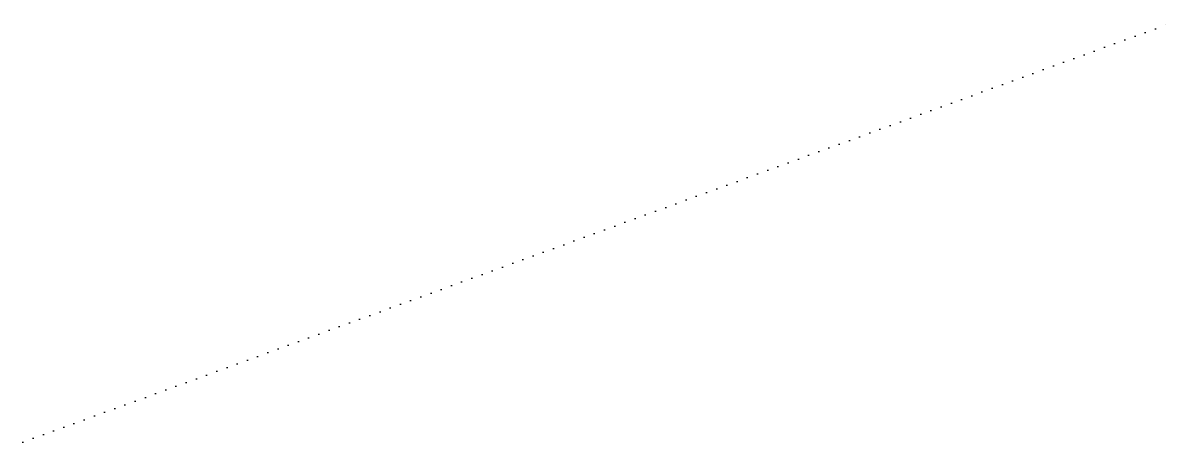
# Model space of a CAD drawing. Extents: x -442 to 5118, y 2156 to 4185.
import ezdxf

# ---------------------------------------------------------------- set-up
doc = ezdxf.new("R2010")
doc.units = 0
doc.linetypes.add('L_ANTICLINE', pattern=[52.50053, 0.00053, -52.5])
doc.layers.get('0').update_dxf_attribs({"linetype": 'CONTINUOUS'})

msp = doc.modelspace()

# ---------------------------------------------------------------- linework, layer by layer
at = {"linetype": 'L_ANTICLINE'}
msp.add_line((-442.2, 2156.4), (5118.5, 4185), dxfattribs=at)

doc.saveas('drawing.dxf')
